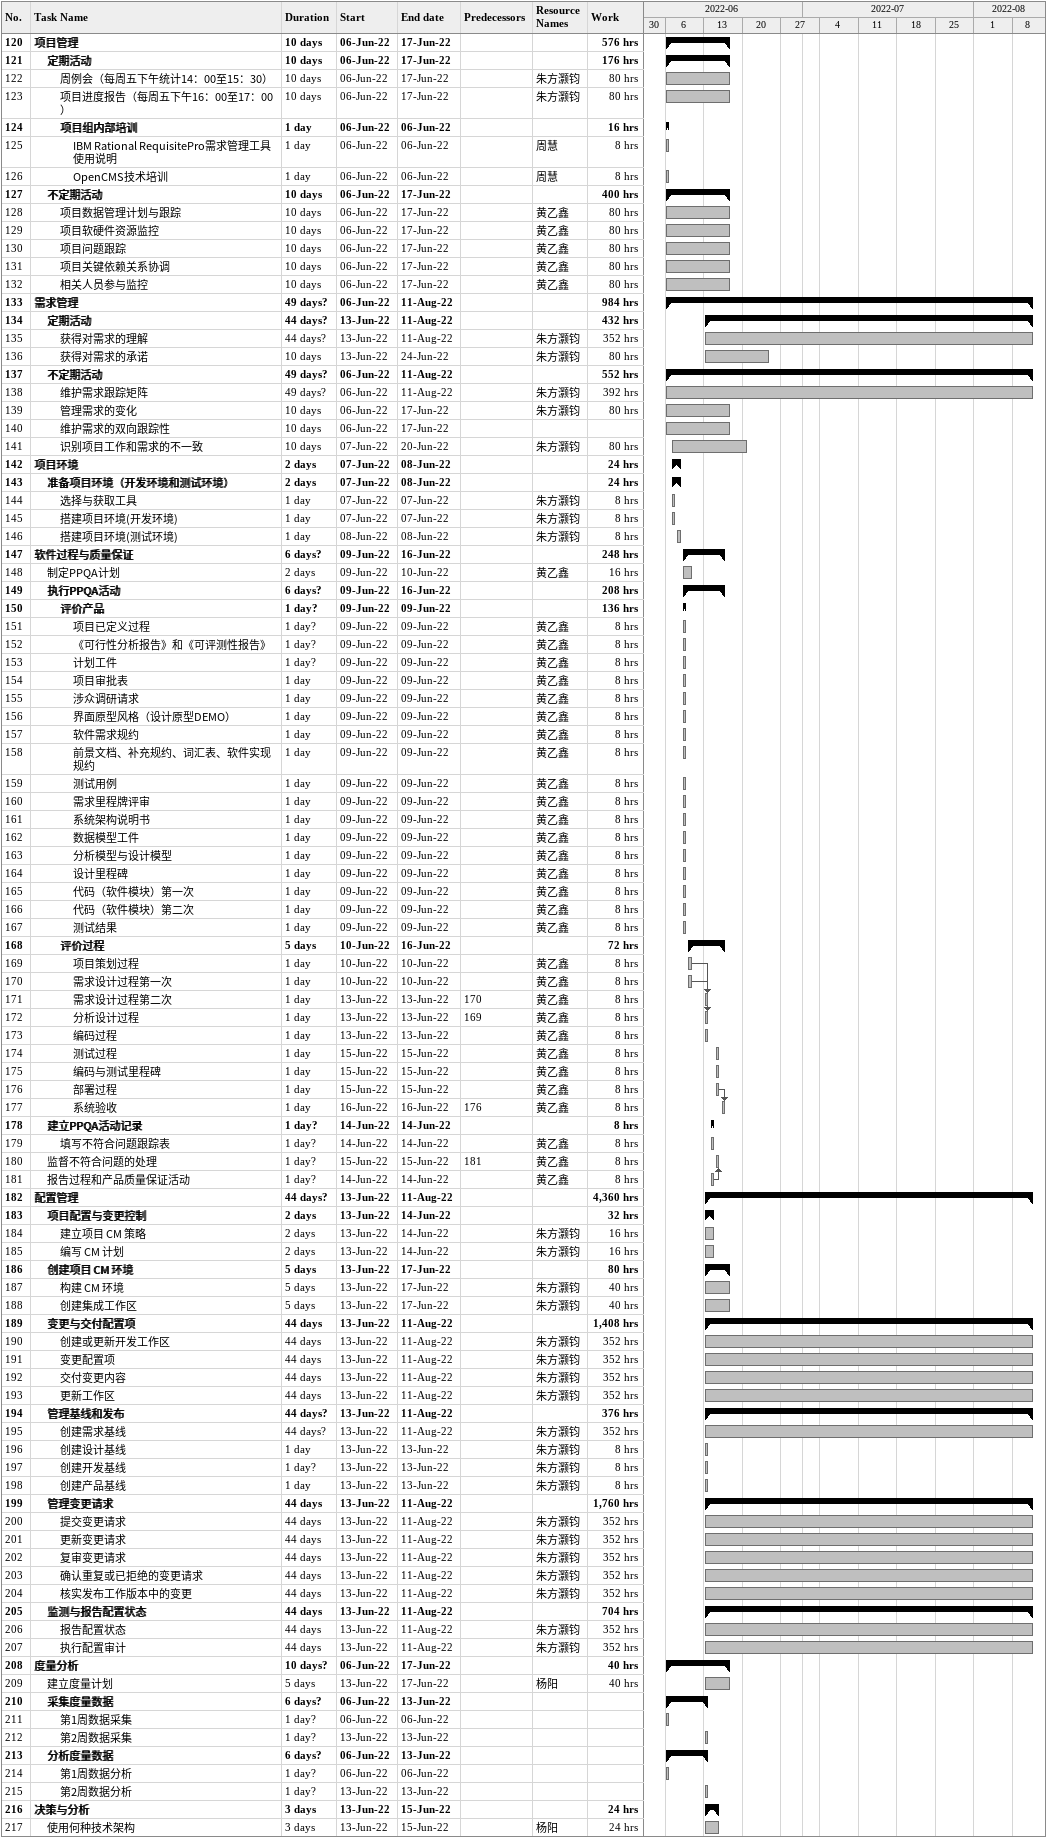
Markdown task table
| ID | Level | Task | Duration | Start | Finish | Predecessors | Resources | Work (h) |
|---|---|---|---|---|---|---|---|---|
| 120 | 1 | **项目管理** | 10d | 2022-06-06 | 2022-06-17 |  |  | 576 |
| 121 | 2 | **定期活动** | 10d | 2022-06-06 | 2022-06-17 |  |  | 176 |
| 122 | 3 | 周例会（每周五下午统计14：00至15：30） | 10d | 2022-06-06 | 2022-06-17 |  | 朱方灏钧 | 80 |
| 123 | 3 | 项目进度报告（每周五下午16：00至17：00） | 10d | 2022-06-06 | 2022-06-17 |  | 朱方灏钧 | 80 |
| 124 | 3 | **项目组内部培训** | 1d | 2022-06-06 | 2022-06-06 |  |  | 16 |
| 125 | 4 | IBM Rational RequisitePro需求管理工具使用说明 | 1d | 2022-06-06 | 2022-06-06 |  | 周慧 | 8 |
| 126 | 4 | OpenCMS技术培训 | 1d | 2022-06-06 | 2022-06-06 |  | 周慧 | 8 |
| 127 | 2 | **不定期活动** | 10d | 2022-06-06 | 2022-06-17 |  |  | 400 |
| 128 | 3 | 项目数据管理计划与跟踪 | 10d | 2022-06-06 | 2022-06-17 |  | 黄乙鑫 | 80 |
| 129 | 3 | 项目软硬件资源监控 | 10d | 2022-06-06 | 2022-06-17 |  | 黄乙鑫 | 80 |
| 130 | 3 | 项目问题跟踪 | 10d | 2022-06-06 | 2022-06-17 |  | 黄乙鑫 | 80 |
| 131 | 3 | 项目关键依赖关系协调 | 10d | 2022-06-06 | 2022-06-17 |  | 黄乙鑫 | 80 |
| 132 | 3 | 相关人员参与监控 | 10d | 2022-06-06 | 2022-06-17 |  | 黄乙鑫 | 80 |
| 133 | 1 | **需求管理** | 49d? | 2022-06-06 | 2022-08-11 |  |  | 984 |
| 134 | 2 | **定期活动** | 44d? | 2022-06-13 | 2022-08-11 |  |  | 432 |
| 135 | 3 | 获得对需求的理解 | 44d? | 2022-06-13 | 2022-08-11 |  | 朱方灏钧 | 352 |
| 136 | 3 | 获得对需求的承诺 | 10d | 2022-06-13 | 2022-06-24 |  | 朱方灏钧 | 80 |
| 137 | 2 | **不定期活动** | 49d? | 2022-06-06 | 2022-08-11 |  |  | 552 |
| 138 | 3 | 维护需求跟踪矩阵 | 49d? | 2022-06-06 | 2022-08-11 |  | 朱方灏钧 | 392 |
| 139 | 3 | 管理需求的变化 | 10d | 2022-06-06 | 2022-06-17 |  | 朱方灏钧 | 80 |
| 140 | 3 | 维护需求的双向跟踪性 | 10d | 2022-06-06 | 2022-06-17 |  |  |  |
| 141 | 3 | 识别项目工作和需求的不一致 | 10d | 2022-06-07 | 2022-06-20 |  | 朱方灏钧 | 80 |
| 142 | 1 | **项目环境** | 2d | 2022-06-07 | 2022-06-08 |  |  | 24 |
| 143 | 2 | **准备项目环境（开发环境和测试环境）** | 2d | 2022-06-07 | 2022-06-08 |  |  | 24 |
| 144 | 3 | 选择与获取工具 | 1d | 2022-06-07 | 2022-06-07 |  | 朱方灏钧 | 8 |
| 145 | 3 | 搭建项目环境(开发环境) | 1d | 2022-06-07 | 2022-06-07 |  | 朱方灏钧 | 8 |
| 146 | 3 | 搭建项目环境(测试环境) | 1d | 2022-06-08 | 2022-06-08 |  | 朱方灏钧 | 8 |
| 147 | 1 | **软件过程与质量保证** | 6d? | 2022-06-09 | 2022-06-16 |  |  | 248 |
| 148 | 2 | 制定PPQA计划 | 2d | 2022-06-09 | 2022-06-10 |  | 黄乙鑫 | 16 |
| 149 | 2 | **执行PPQA活动** | 6d? | 2022-06-09 | 2022-06-16 |  |  | 208 |
| 150 | 3 | **评价产品** | 1d? | 2022-06-09 | 2022-06-09 |  |  | 136 |
| 151 | 4 | 项目已定义过程 | 1d? | 2022-06-09 | 2022-06-09 |  | 黄乙鑫 | 8 |
| 152 | 4 | 《可行性分析报告》和《可评测性报告》 | 1d? | 2022-06-09 | 2022-06-09 |  | 黄乙鑫 | 8 |
| 153 | 4 | 计划工件 | 1d? | 2022-06-09 | 2022-06-09 |  | 黄乙鑫 | 8 |
| 154 | 4 | 项目审批表 | 1d | 2022-06-09 | 2022-06-09 |  | 黄乙鑫 | 8 |
| 155 | 4 | 涉众调研请求 | 1d | 2022-06-09 | 2022-06-09 |  | 黄乙鑫 | 8 |
| 156 | 4 | 界面原型风格（设计原型DEMO） | 1d | 2022-06-09 | 2022-06-09 |  | 黄乙鑫 | 8 |
| 157 | 4 | 软件需求规约 | 1d | 2022-06-09 | 2022-06-09 |  | 黄乙鑫 | 8 |
| 158 | 4 | 前景文档、补充规约、词汇表、软件实现规约 | 1d | 2022-06-09 | 2022-06-09 |  | 黄乙鑫 | 8 |
| 159 | 4 | 测试用例 | 1d | 2022-06-09 | 2022-06-09 |  | 黄乙鑫 | 8 |
| 160 | 4 | 需求里程牌评审 | 1d | 2022-06-09 | 2022-06-09 |  | 黄乙鑫 | 8 |
| 161 | 4 | 系统架构说明书 | 1d | 2022-06-09 | 2022-06-09 |  | 黄乙鑫 | 8 |
| 162 | 4 | 数据模型工件 | 1d | 2022-06-09 | 2022-06-09 |  | 黄乙鑫 | 8 |
| 163 | 4 | 分析模型与设计模型 | 1d | 2022-06-09 | 2022-06-09 |  | 黄乙鑫 | 8 |
| 164 | 4 | 设计里程碑 | 1d | 2022-06-09 | 2022-06-09 |  | 黄乙鑫 | 8 |
| 165 | 4 | 代码（软件模块）第一次 | 1d | 2022-06-09 | 2022-06-09 |  | 黄乙鑫 | 8 |
| 166 | 4 | 代码（软件模块）第二次 | 1d | 2022-06-09 | 2022-06-09 |  | 黄乙鑫 | 8 |
| 167 | 4 | 测试结果 | 1d | 2022-06-09 | 2022-06-09 |  | 黄乙鑫 | 8 |
| 168 | 3 | **评价过程** | 5d | 2022-06-10 | 2022-06-16 |  |  | 72 |
| 169 | 4 | 项目策划过程 | 1d | 2022-06-10 | 2022-06-10 |  | 黄乙鑫 | 8 |
| 170 | 4 | 需求设计过程第一次 | 1d | 2022-06-10 | 2022-06-10 |  | 黄乙鑫 | 8 |
| 171 | 4 | 需求设计过程第二次 | 1d | 2022-06-13 | 2022-06-13 | 170 | 黄乙鑫 | 8 |
| 172 | 4 | 分析设计过程 | 1d | 2022-06-13 | 2022-06-13 | 169 | 黄乙鑫 | 8 |
| 173 | 4 | 编码过程 | 1d | 2022-06-13 | 2022-06-13 |  | 黄乙鑫 | 8 |
| 174 | 4 | 测试过程 | 1d | 2022-06-15 | 2022-06-15 |  | 黄乙鑫 | 8 |
| 175 | 4 | 编码与测试里程碑 | 1d | 2022-06-15 | 2022-06-15 |  | 黄乙鑫 | 8 |
| 176 | 4 | 部署过程 | 1d | 2022-06-15 | 2022-06-15 |  | 黄乙鑫 | 8 |
| 177 | 4 | 系统验收 | 1d | 2022-06-16 | 2022-06-16 | 176 | 黄乙鑫 | 8 |
| 178 | 2 | **建立PPQA活动记录** | 1d? | 2022-06-14 | 2022-06-14 |  |  | 8 |
| 179 | 3 | 填写不符合问题跟踪表 | 1d? | 2022-06-14 | 2022-06-14 |  | 黄乙鑫 | 8 |
| 180 | 2 | 监督不符合问题的处理 | 1d? | 2022-06-15 | 2022-06-15 | 181 | 黄乙鑫 | 8 |
| 181 | 2 | 报告过程和产品质量保证活动 | 1d? | 2022-06-14 | 2022-06-14 |  | 黄乙鑫 | 8 |
| 182 | 1 | **配置管理** | 44d? | 2022-06-13 | 2022-08-11 |  |  | 4360 |
| 183 | 2 | **项目配置与变更控制** | 2d | 2022-06-13 | 2022-06-14 |  |  | 32 |
| 184 | 3 | 建立项目 CM 策略 | 2d | 2022-06-13 | 2022-06-14 |  | 朱方灏钧 | 16 |
| 185 | 3 | 编写 CM 计划 | 2d | 2022-06-13 | 2022-06-14 |  | 朱方灏钧 | 16 |
| 186 | 2 | **创建项目 CM 环境** | 5d | 2022-06-13 | 2022-06-17 |  |  | 80 |
| 187 | 3 | 构建 CM 环境 | 5d | 2022-06-13 | 2022-06-17 |  | 朱方灏钧 | 40 |
| 188 | 3 | 创建集成工作区 | 5d | 2022-06-13 | 2022-06-17 |  | 朱方灏钧 | 40 |
| 189 | 2 | **变更与交付配置项** | 44d | 2022-06-13 | 2022-08-11 |  |  | 1408 |
| 190 | 3 | 创建或更新开发工作区 | 44d | 2022-06-13 | 2022-08-11 |  | 朱方灏钧 | 352 |
| 191 | 3 | 变更配置项 | 44d | 2022-06-13 | 2022-08-11 |  | 朱方灏钧 | 352 |
| 192 | 3 | 交付变更内容 | 44d | 2022-06-13 | 2022-08-11 |  | 朱方灏钧 | 352 |
| 193 | 3 | 更新工作区 | 44d | 2022-06-13 | 2022-08-11 |  | 朱方灏钧 | 352 |
| 194 | 2 | **管理基线和发布** | 44d? | 2022-06-13 | 2022-08-11 |  |  | 376 |
| 195 | 3 | 创建需求基线 | 44d? | 2022-06-13 | 2022-08-11 |  | 朱方灏钧 | 352 |
| 196 | 3 | 创建设计基线 | 1d | 2022-06-13 | 2022-06-13 |  | 朱方灏钧 | 8 |
| 197 | 3 | 创建开发基线 | 1d? | 2022-06-13 | 2022-06-13 |  | 朱方灏钧 | 8 |
| 198 | 3 | 创建产品基线 | 1d | 2022-06-13 | 2022-06-13 |  | 朱方灏钧 | 8 |
| 199 | 2 | **管理变更请求** | 44d | 2022-06-13 | 2022-08-11 |  |  | 1760 |
| 200 | 3 | 提交变更请求 | 44d | 2022-06-13 | 2022-08-11 |  | 朱方灏钧 | 352 |
| 201 | 3 | 更新变更请求 | 44d | 2022-06-13 | 2022-08-11 |  | 朱方灏钧 | 352 |
| 202 | 3 | 复审变更请求 | 44d | 2022-06-13 | 2022-08-11 |  | 朱方灏钧 | 352 |
| 203 | 3 | 确认重复或已拒绝的变更请求 | 44d | 2022-06-13 | 2022-08-11 |  | 朱方灏钧 | 352 |
| 204 | 3 | 核实发布工作版本中的变更 | 44d | 2022-06-13 | 2022-08-11 |  | 朱方灏钧 | 352 |
| 205 | 2 | **监测与报告配置状态** | 44d | 2022-06-13 | 2022-08-11 |  |  | 704 |
| 206 | 3 | 报告配置状态 | 44d | 2022-06-13 | 2022-08-11 |  | 朱方灏钧 | 352 |
| 207 | 3 | 执行配置审计 | 44d | 2022-06-13 | 2022-08-11 |  | 朱方灏钧 | 352 |
| 208 | 1 | **度量分析** | 10d? | 2022-06-06 | 2022-06-17 |  |  | 40 |
| 209 | 2 | 建立度量计划 | 5d | 2022-06-13 | 2022-06-17 |  | 杨阳 | 40 |
| 210 | 2 | **采集度量数据** | 6d? | 2022-06-06 | 2022-06-13 |  |  |  |
| 211 | 3 | 第1周数据采集 | 1d? | 2022-06-06 | 2022-06-06 |  |  |  |
| 212 | 3 | 第2周数据采集 | 1d? | 2022-06-13 | 2022-06-13 |  |  |  |
| 213 | 2 | **分析度量数据** | 6d? | 2022-06-06 | 2022-06-13 |  |  |  |
| 214 | 3 | 第1周数据分析 | 1d? | 2022-06-06 | 2022-06-06 |  |  |  |
| 215 | 3 | 第2周数据分析 | 1d? | 2022-06-13 | 2022-06-13 |  |  |  |
| 216 | 1 | **决策与分析** | 3d | 2022-06-13 | 2022-06-15 |  |  | 24 |
| 217 | 2 | 使用何种技术架构 | 3d | 2022-06-13 | 2022-06-15 |  | 杨阳 | 24 |
